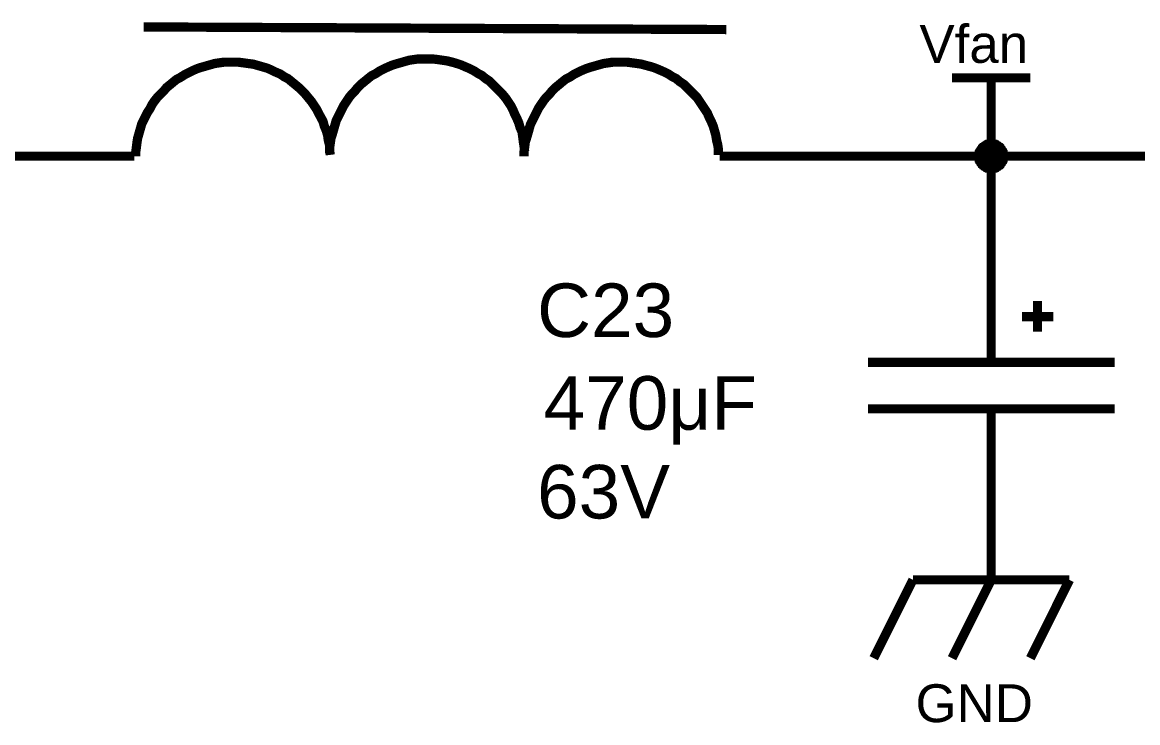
# Model space of a CAD drawing. Header units: millimetres. Extents: x 0 to 594, y 0 to 420.
# Drawn here: x 453.55 to 489.73, y 349.92 to 372.63 of the extents above; entities that cross this region are included whole.
import ezdxf

# ---------------------------------------------------------------- set-up
doc = ezdxf.new("R2010")
doc.units = ezdxf.units.MM
doc.layers.add('Sheet', color=255, linetype='Continuous')
doc.styles.get("Standard").update_dxf_attribs({"font": 'arial.ttf'})

msp = doc.modelspace()

# ---------------------------------------------------------------- linework, layer by layer
at = {"layer": 'Sheet', "color": 0}
for points, const_width in [([(457.48, 372.48), (476.381, 372.395)], 0.3), ([(466.539, 371.442), (466.391, 371.442), (466.243, 371.421), (466.094, 371.4), (465.946, 371.358), (465.798, 371.315), (465.65, 371.273), (465.523, 371.231), (465.375, 371.167), (465.248, 371.104), (465.121, 371.04), (464.994, 370.956), (464.867, 370.892), (464.761, 370.807), (464.634, 370.702), (464.528, 370.617), (464.422, 370.511), (464.338, 370.405), (464.232, 370.299), (464.147, 370.194), (464.063, 370.067), (463.978, 369.94), (463.914, 369.813), (463.851, 369.686), (463.787, 369.559), (463.724, 369.432), (463.682, 369.283), (463.639, 369.135), (463.597, 368.987), (463.555, 368.86), (463.533, 368.691), (463.512, 368.542), (463.512, 368.394)], 0.3), ([(469.841, 368.437), (469.82, 368.606), (469.798, 368.754), (469.777, 368.923), (469.756, 369.072), (469.693, 369.22), (469.65, 369.368), (469.587, 369.516), (469.523, 369.643), (469.46, 369.791), (469.396, 369.918), (469.312, 370.045), (469.227, 370.172), (469.121, 370.299), (469.015, 370.405), (468.909, 370.511), (468.804, 370.617), (468.698, 370.723), (468.571, 370.807), (468.444, 370.913), (468.317, 370.977), (468.19, 371.061), (468.063, 371.125), (467.915, 371.188), (467.767, 371.252), (467.64, 371.294), (467.491, 371.337), (467.322, 371.379), (467.174, 371.4), (467.026, 371.421), (466.856, 371.442), (466.708, 371.442), (466.539, 371.442)], 0.3), ([(460.231, 371.337), (460.083, 371.337), (459.935, 371.315), (459.787, 371.294), (459.639, 371.252), (459.491, 371.21), (459.343, 371.167), (459.216, 371.125), (459.067, 371.061), (458.94, 370.998), (458.813, 370.934), (458.686, 370.85), (458.559, 370.786), (458.454, 370.702), (458.327, 370.596), (458.221, 370.511), (458.136, 370.405), (458.03, 370.299), (457.924, 370.194), (457.84, 370.088), (457.755, 369.961), (457.692, 369.834), (457.607, 369.707), (457.543, 369.58), (457.48, 369.453), (457.416, 369.326), (457.374, 369.178), (457.332, 369.029), (457.289, 368.881), (457.268, 368.754), (457.247, 368.585), (457.226, 368.437), (457.226, 368.288)], 0.3), ([(463.533, 368.331), (463.512, 368.5), (463.512, 368.648), (463.47, 368.818), (463.449, 368.966), (463.406, 369.114), (463.343, 369.262), (463.301, 369.41), (463.237, 369.537), (463.152, 369.686), (463.089, 369.813), (463.004, 369.94), (462.92, 370.067), (462.814, 370.194), (462.729, 370.299), (462.623, 370.405), (462.517, 370.511), (462.39, 370.617), (462.285, 370.702), (462.158, 370.807), (462.031, 370.871), (461.904, 370.956), (461.755, 371.019), (461.628, 371.083), (461.48, 371.146), (461.332, 371.188), (461.184, 371.231), (461.036, 371.273), (460.866, 371.294), (460.718, 371.315), (460.549, 371.337), (460.401, 371.337), (460.231, 371.337)], 0.3), ([(472.846, 371.337), (472.698, 371.337), (472.55, 371.315), (472.402, 371.294), (472.254, 371.252), (472.106, 371.21), (471.957, 371.167), (471.83, 371.125), (471.682, 371.061), (471.555, 370.998), (471.428, 370.934), (471.301, 370.85), (471.174, 370.786), (471.068, 370.702), (470.941, 370.596), (470.836, 370.511), (470.73, 370.405), (470.645, 370.299), (470.539, 370.194), (470.455, 370.088), (470.37, 369.961), (470.285, 369.834), (470.222, 369.707), (470.158, 369.58), (470.095, 369.453), (470.031, 369.326), (469.989, 369.178), (469.947, 369.029), (469.904, 368.881), (469.862, 368.754), (469.841, 368.585), (469.82, 368.437), (469.82, 368.288)], 0.3), ([(476.127, 368.331), (476.127, 368.5), (476.106, 368.648), (476.064, 368.818), (476.042, 368.966), (476, 369.114), (475.958, 369.262), (475.894, 369.41), (475.831, 369.537), (475.767, 369.686), (475.683, 369.813), (475.598, 369.94), (475.513, 370.067), (475.429, 370.194), (475.323, 370.299), (475.217, 370.405), (475.111, 370.511), (475.005, 370.617), (474.878, 370.702), (474.751, 370.807), (474.624, 370.871), (474.497, 370.956), (474.37, 371.019), (474.222, 371.083), (474.074, 371.146), (473.947, 371.188), (473.778, 371.231), (473.629, 371.273), (473.481, 371.294), (473.333, 371.315), (473.164, 371.337), (473.016, 371.337), (472.846, 371.337)], 0.3), ([(483.704, 370.829), (486.244, 370.829)], 0.3), ([(484.974, 368.288), (484.974, 370.829)], 0.3), ([(484.466, 368.288), (484.466, 368.31), (484.466, 368.331), (484.466, 368.373), (484.466, 368.394), (484.488, 368.415), (484.488, 368.437), (484.488, 368.458), (484.509, 368.479), (484.509, 368.5), (484.53, 368.521), (484.551, 368.542), (484.551, 368.564), (484.572, 368.585), (484.593, 368.606), (484.593, 368.627), (484.615, 368.648), (484.636, 368.669), (484.657, 368.669), (484.678, 368.691), (484.699, 368.712), (484.72, 368.712), (484.742, 368.733), (484.763, 368.754), (484.784, 368.754), (484.805, 368.775), (484.826, 368.775), (484.847, 368.775), (484.869, 368.796), (484.89, 368.796), (484.932, 368.796), (484.953, 368.796), (484.974, 368.796)], 0.0991), ([(484.466, 368.288), (484.466, 368.31), (484.466, 368.331), (484.466, 368.373), (484.466, 368.394), (484.488, 368.415), (484.488, 368.437), (484.488, 368.458), (484.509, 368.479), (484.509, 368.5), (484.53, 368.521), (484.551, 368.542), (484.551, 368.564), (484.572, 368.585), (484.593, 368.606), (484.593, 368.627), (484.615, 368.648), (484.636, 368.669), (484.657, 368.669), (484.678, 368.691), (484.699, 368.712), (484.72, 368.712), (484.742, 368.733), (484.763, 368.754), (484.784, 368.754), (484.805, 368.775), (484.826, 368.775), (484.847, 368.775), (484.869, 368.796), (484.89, 368.796), (484.932, 368.796), (484.953, 368.796), (484.974, 368.796)], 0.0991), ([(484.466, 368.288), (484.466, 368.31), (484.466, 368.331), (484.466, 368.373), (484.466, 368.394), (484.488, 368.415), (484.488, 368.437), (484.488, 368.458), (484.509, 368.479), (484.509, 368.5), (484.53, 368.521), (484.551, 368.542), (484.551, 368.564), (484.572, 368.585), (484.593, 368.606), (484.593, 368.627), (484.615, 368.648), (484.636, 368.669), (484.657, 368.669), (484.678, 368.691), (484.699, 368.712), (484.72, 368.712), (484.742, 368.733), (484.763, 368.754), (484.784, 368.754), (484.805, 368.775), (484.826, 368.775), (484.847, 368.775), (484.869, 368.796), (484.89, 368.796), (484.932, 368.796), (484.953, 368.796), (484.974, 368.796)], 0.0991), ([(484.466, 368.288), (484.466, 368.31), (484.466, 368.331), (484.466, 368.373), (484.466, 368.394), (484.488, 368.415), (484.488, 368.437), (484.488, 368.458), (484.509, 368.479), (484.509, 368.5), (484.53, 368.521), (484.551, 368.542), (484.551, 368.564), (484.572, 368.585), (484.593, 368.606), (484.593, 368.627), (484.615, 368.648), (484.636, 368.669), (484.657, 368.669), (484.678, 368.691), (484.699, 368.712), (484.72, 368.712), (484.742, 368.733), (484.763, 368.754), (484.784, 368.754), (484.805, 368.775), (484.826, 368.775), (484.847, 368.775), (484.869, 368.796), (484.89, 368.796), (484.932, 368.796), (484.953, 368.796), (484.974, 368.796)], 0.0991), ([(484.466, 368.288), (484.466, 368.31), (484.466, 368.331), (484.466, 368.373), (484.466, 368.394), (484.488, 368.415), (484.488, 368.437), (484.488, 368.458), (484.509, 368.479), (484.509, 368.5), (484.53, 368.521), (484.551, 368.542), (484.551, 368.564), (484.572, 368.585), (484.593, 368.606), (484.593, 368.627), (484.615, 368.648), (484.636, 368.669), (484.657, 368.669), (484.678, 368.691), (484.699, 368.712), (484.72, 368.712), (484.742, 368.733), (484.763, 368.754), (484.784, 368.754), (484.805, 368.775), (484.826, 368.775), (484.847, 368.775), (484.869, 368.796), (484.89, 368.796), (484.932, 368.796), (484.953, 368.796), (484.974, 368.796)], 0.0991), ([(484.466, 368.288), (484.466, 368.31), (484.466, 368.331), (484.466, 368.373), (484.466, 368.394), (484.488, 368.415), (484.488, 368.437), (484.488, 368.458), (484.509, 368.479), (484.509, 368.5), (484.53, 368.521), (484.551, 368.542), (484.551, 368.564), (484.572, 368.585), (484.593, 368.606), (484.593, 368.627), (484.615, 368.648), (484.636, 368.669), (484.657, 368.669), (484.678, 368.691), (484.699, 368.712), (484.72, 368.712), (484.742, 368.733), (484.763, 368.754), (484.784, 368.754), (484.805, 368.775), (484.826, 368.775), (484.847, 368.775), (484.869, 368.796), (484.89, 368.796), (484.932, 368.796), (484.953, 368.796), (484.974, 368.796)], 0.0991), ([(484.466, 368.288), (484.466, 368.31), (484.466, 368.331), (484.466, 368.373), (484.466, 368.394), (484.488, 368.415), (484.488, 368.437), (484.488, 368.458), (484.509, 368.479), (484.509, 368.5), (484.53, 368.521), (484.551, 368.542), (484.551, 368.564), (484.572, 368.585), (484.593, 368.606), (484.593, 368.627), (484.615, 368.648), (484.636, 368.669), (484.657, 368.669), (484.678, 368.691), (484.699, 368.712), (484.72, 368.712), (484.742, 368.733), (484.763, 368.754), (484.784, 368.754), (484.805, 368.775), (484.826, 368.775), (484.847, 368.775), (484.869, 368.796), (484.89, 368.796), (484.932, 368.796), (484.953, 368.796), (484.974, 368.796)], 0.0991), ([(484.466, 368.288), (484.466, 368.31), (484.466, 368.331), (484.466, 368.373), (484.466, 368.394), (484.488, 368.415), (484.488, 368.437), (484.488, 368.458), (484.509, 368.479), (484.509, 368.5), (484.53, 368.521), (484.551, 368.542), (484.551, 368.564), (484.572, 368.585), (484.593, 368.606), (484.593, 368.627), (484.615, 368.648), (484.636, 368.669), (484.657, 368.669), (484.678, 368.691), (484.699, 368.712), (484.72, 368.712), (484.742, 368.733), (484.763, 368.754), (484.784, 368.754), (484.805, 368.775), (484.826, 368.775), (484.847, 368.775), (484.869, 368.796), (484.89, 368.796), (484.932, 368.796), (484.953, 368.796), (484.974, 368.796)], 0.0991), ([(484.466, 368.288), (484.466, 368.31), (484.466, 368.331), (484.466, 368.373), (484.466, 368.394), (484.488, 368.415), (484.488, 368.437), (484.488, 368.458), (484.509, 368.479), (484.509, 368.5), (484.53, 368.521), (484.551, 368.542), (484.551, 368.564), (484.572, 368.585), (484.593, 368.606), (484.593, 368.627), (484.615, 368.648), (484.636, 368.669), (484.657, 368.669), (484.678, 368.691), (484.699, 368.712), (484.72, 368.712), (484.742, 368.733), (484.763, 368.754), (484.784, 368.754), (484.805, 368.775), (484.826, 368.775), (484.847, 368.775), (484.869, 368.796), (484.89, 368.796), (484.932, 368.796), (484.953, 368.796), (484.974, 368.796)], 0.0991), ([(484.466, 368.288), (484.466, 368.31), (484.466, 368.331), (484.466, 368.373), (484.466, 368.394), (484.488, 368.415), (484.488, 368.437), (484.488, 368.458), (484.509, 368.479), (484.509, 368.5), (484.53, 368.521), (484.551, 368.542), (484.551, 368.564), (484.572, 368.585), (484.593, 368.606), (484.593, 368.627), (484.615, 368.648), (484.636, 368.669), (484.657, 368.669), (484.678, 368.691), (484.699, 368.712), (484.72, 368.712), (484.742, 368.733), (484.763, 368.754), (484.784, 368.754), (484.805, 368.775), (484.826, 368.775), (484.847, 368.775), (484.869, 368.796), (484.89, 368.796), (484.932, 368.796), (484.953, 368.796), (484.974, 368.796)], 0.0991), ([(484.466, 368.288), (484.466, 368.31), (484.466, 368.331), (484.466, 368.373), (484.466, 368.394), (484.488, 368.415), (484.488, 368.437), (484.488, 368.458), (484.509, 368.479), (484.509, 368.5), (484.53, 368.521), (484.551, 368.542), (484.551, 368.564), (484.572, 368.585), (484.593, 368.606), (484.593, 368.627), (484.615, 368.648), (484.636, 368.669), (484.657, 368.669), (484.678, 368.691), (484.699, 368.712), (484.72, 368.712), (484.742, 368.733), (484.763, 368.754), (484.784, 368.754), (484.805, 368.775), (484.826, 368.775), (484.847, 368.775), (484.869, 368.796), (484.89, 368.796), (484.932, 368.796), (484.953, 368.796), (484.974, 368.796)], 0.0991), ([(484.466, 368.288), (484.466, 368.31), (484.466, 368.331), (484.466, 368.373), (484.466, 368.394), (484.488, 368.415), (484.488, 368.437), (484.488, 368.458), (484.509, 368.479), (484.509, 368.5), (484.53, 368.521), (484.551, 368.542), (484.551, 368.564), (484.572, 368.585), (484.593, 368.606), (484.593, 368.627), (484.615, 368.648), (484.636, 368.669), (484.657, 368.669), (484.678, 368.691), (484.699, 368.712), (484.72, 368.712), (484.742, 368.733), (484.763, 368.754), (484.784, 368.754), (484.805, 368.775), (484.826, 368.775), (484.847, 368.775), (484.869, 368.796), (484.89, 368.796), (484.932, 368.796), (484.953, 368.796), (484.974, 368.796)], 0.0991), ([(484.974, 368.796), (484.974, 368.796)], 0.0991), ([(484.974, 368.796), (484.996, 368.796), (485.017, 368.796), (485.059, 368.796), (485.08, 368.796), (485.101, 368.775), (485.123, 368.775), (485.144, 368.775), (485.165, 368.754), (485.186, 368.754), (485.207, 368.733), (485.228, 368.712), (485.25, 368.712), (485.271, 368.691), (485.292, 368.669), (485.313, 368.669), (485.334, 368.648), (485.355, 368.627), (485.355, 368.606), (485.377, 368.585), (485.398, 368.564), (485.398, 368.542), (485.419, 368.521), (485.44, 368.5), (485.44, 368.479), (485.461, 368.458), (485.461, 368.437), (485.461, 368.415), (485.482, 368.394), (485.482, 368.373), (485.482, 368.331), (485.482, 368.31), (485.482, 368.288)], 0.0991), ([(484.974, 368.796), (484.974, 368.796)], 0.0991), ([(484.974, 368.796), (484.996, 368.796), (485.017, 368.796), (485.059, 368.796), (485.08, 368.796), (485.101, 368.775), (485.123, 368.775), (485.144, 368.775), (485.165, 368.754), (485.186, 368.754), (485.207, 368.733), (485.228, 368.712), (485.25, 368.712), (485.271, 368.691), (485.292, 368.669), (485.313, 368.669), (485.334, 368.648), (485.355, 368.627), (485.355, 368.606), (485.377, 368.585), (485.398, 368.564), (485.398, 368.542), (485.419, 368.521), (485.44, 368.5), (485.44, 368.479), (485.461, 368.458), (485.461, 368.437), (485.461, 368.415), (485.482, 368.394), (485.482, 368.373), (485.482, 368.331), (485.482, 368.31), (485.482, 368.288)], 0.0991), ([(484.974, 368.796), (484.974, 368.796)], 0.0991), ([(484.974, 368.796), (484.996, 368.796), (485.017, 368.796), (485.059, 368.796), (485.08, 368.796), (485.101, 368.775), (485.123, 368.775), (485.144, 368.775), (485.165, 368.754), (485.186, 368.754), (485.207, 368.733), (485.228, 368.712), (485.25, 368.712), (485.271, 368.691), (485.292, 368.669), (485.313, 368.669), (485.334, 368.648), (485.355, 368.627), (485.355, 368.606), (485.377, 368.585), (485.398, 368.564), (485.398, 368.542), (485.419, 368.521), (485.44, 368.5), (485.44, 368.479), (485.461, 368.458), (485.461, 368.437), (485.461, 368.415), (485.482, 368.394), (485.482, 368.373), (485.482, 368.331), (485.482, 368.31), (485.482, 368.288)], 0.0991), ([(484.974, 368.796), (484.974, 368.796)], 0.0991), ([(484.974, 368.796), (484.996, 368.796), (485.017, 368.796), (485.059, 368.796), (485.08, 368.796), (485.101, 368.775), (485.123, 368.775), (485.144, 368.775), (485.165, 368.754), (485.186, 368.754), (485.207, 368.733), (485.228, 368.712), (485.25, 368.712), (485.271, 368.691), (485.292, 368.669), (485.313, 368.669), (485.334, 368.648), (485.355, 368.627), (485.355, 368.606), (485.377, 368.585), (485.398, 368.564), (485.398, 368.542), (485.419, 368.521), (485.44, 368.5), (485.44, 368.479), (485.461, 368.458), (485.461, 368.437), (485.461, 368.415), (485.482, 368.394), (485.482, 368.373), (485.482, 368.331), (485.482, 368.31), (485.482, 368.288)], 0.0991), ([(484.974, 368.796), (484.974, 368.796)], 0.0991), ([(484.974, 368.796), (484.996, 368.796), (485.017, 368.796), (485.059, 368.796), (485.08, 368.796), (485.101, 368.775), (485.123, 368.775), (485.144, 368.775), (485.165, 368.754), (485.186, 368.754), (485.207, 368.733), (485.228, 368.712), (485.25, 368.712), (485.271, 368.691), (485.292, 368.669), (485.313, 368.669), (485.334, 368.648), (485.355, 368.627), (485.355, 368.606), (485.377, 368.585), (485.398, 368.564), (485.398, 368.542), (485.419, 368.521), (485.44, 368.5), (485.44, 368.479), (485.461, 368.458), (485.461, 368.437), (485.461, 368.415), (485.482, 368.394), (485.482, 368.373), (485.482, 368.331), (485.482, 368.31), (485.482, 368.288)], 0.0991), ([(484.974, 368.796), (484.974, 368.796)], 0.0991), ([(484.974, 368.796), (484.996, 368.796), (485.017, 368.796), (485.059, 368.796), (485.08, 368.796), (485.101, 368.775), (485.123, 368.775), (485.144, 368.775), (485.165, 368.754), (485.186, 368.754), (485.207, 368.733), (485.228, 368.712), (485.25, 368.712), (485.271, 368.691), (485.292, 368.669), (485.313, 368.669), (485.334, 368.648), (485.355, 368.627), (485.355, 368.606), (485.377, 368.585), (485.398, 368.564), (485.398, 368.542), (485.419, 368.521), (485.44, 368.5), (485.44, 368.479), (485.461, 368.458), (485.461, 368.437), (485.461, 368.415), (485.482, 368.394), (485.482, 368.373), (485.482, 368.331), (485.482, 368.31), (485.482, 368.288)], 0.0991), ([(484.974, 368.796), (484.974, 368.796)], 0.0991), ([(484.974, 368.796), (484.996, 368.796), (485.017, 368.796), (485.059, 368.796), (485.08, 368.796), (485.101, 368.775), (485.123, 368.775), (485.144, 368.775), (485.165, 368.754), (485.186, 368.754), (485.207, 368.733), (485.228, 368.712), (485.25, 368.712), (485.271, 368.691), (485.292, 368.669), (485.313, 368.669), (485.334, 368.648), (485.355, 368.627), (485.355, 368.606), (485.377, 368.585), (485.398, 368.564), (485.398, 368.542), (485.419, 368.521), (485.44, 368.5), (485.44, 368.479), (485.461, 368.458), (485.461, 368.437), (485.461, 368.415), (485.482, 368.394), (485.482, 368.373), (485.482, 368.331), (485.482, 368.31), (485.482, 368.288)], 0.0991), ([(484.974, 368.796), (484.974, 368.796)], 0.0991), ([(484.974, 368.796), (484.996, 368.796), (485.017, 368.796), (485.059, 368.796), (485.08, 368.796), (485.101, 368.775), (485.123, 368.775), (485.144, 368.775), (485.165, 368.754), (485.186, 368.754), (485.207, 368.733), (485.228, 368.712), (485.25, 368.712), (485.271, 368.691), (485.292, 368.669), (485.313, 368.669), (485.334, 368.648), (485.355, 368.627), (485.355, 368.606), (485.377, 368.585), (485.398, 368.564), (485.398, 368.542), (485.419, 368.521), (485.44, 368.5), (485.44, 368.479), (485.461, 368.458), (485.461, 368.437), (485.461, 368.415), (485.482, 368.394), (485.482, 368.373), (485.482, 368.331), (485.482, 368.31), (485.482, 368.288)], 0.0991), ([(484.974, 368.796), (484.974, 368.796)], 0.0991), ([(484.974, 368.796), (484.996, 368.796), (485.017, 368.796), (485.059, 368.796), (485.08, 368.796), (485.101, 368.775), (485.123, 368.775), (485.144, 368.775), (485.165, 368.754), (485.186, 368.754), (485.207, 368.733), (485.228, 368.712), (485.25, 368.712), (485.271, 368.691), (485.292, 368.669), (485.313, 368.669), (485.334, 368.648), (485.355, 368.627), (485.355, 368.606), (485.377, 368.585), (485.398, 368.564), (485.398, 368.542), (485.419, 368.521), (485.44, 368.5), (485.44, 368.479), (485.461, 368.458), (485.461, 368.437), (485.461, 368.415), (485.482, 368.394), (485.482, 368.373), (485.482, 368.331), (485.482, 368.31), (485.482, 368.288)], 0.0991), ([(484.974, 368.796), (484.974, 368.796)], 0.0991), ([(484.974, 368.796), (484.996, 368.796), (485.017, 368.796), (485.059, 368.796), (485.08, 368.796), (485.101, 368.775), (485.123, 368.775), (485.144, 368.775), (485.165, 368.754), (485.186, 368.754), (485.207, 368.733), (485.228, 368.712), (485.25, 368.712), (485.271, 368.691), (485.292, 368.669), (485.313, 368.669), (485.334, 368.648), (485.355, 368.627), (485.355, 368.606), (485.377, 368.585), (485.398, 368.564), (485.398, 368.542), (485.419, 368.521), (485.44, 368.5), (485.44, 368.479), (485.461, 368.458), (485.461, 368.437), (485.461, 368.415), (485.482, 368.394), (485.482, 368.373), (485.482, 368.331), (485.482, 368.31), (485.482, 368.288)], 0.0991), ([(484.974, 368.796), (484.974, 368.796)], 0.0991), ([(484.974, 368.796), (484.996, 368.796), (485.017, 368.796), (485.059, 368.796), (485.08, 368.796), (485.101, 368.775), (485.123, 368.775), (485.144, 368.775), (485.165, 368.754), (485.186, 368.754), (485.207, 368.733), (485.228, 368.712), (485.25, 368.712), (485.271, 368.691), (485.292, 368.669), (485.313, 368.669), (485.334, 368.648), (485.355, 368.627), (485.355, 368.606), (485.377, 368.585), (485.398, 368.564), (485.398, 368.542), (485.419, 368.521), (485.44, 368.5), (485.44, 368.479), (485.461, 368.458), (485.461, 368.437), (485.461, 368.415), (485.482, 368.394), (485.482, 368.373), (485.482, 368.331), (485.482, 368.31), (485.482, 368.288)], 0.0991), ([(484.974, 368.796), (484.974, 368.796)], 0.0991), ([(484.974, 368.796), (484.996, 368.796), (485.017, 368.796), (485.059, 368.796), (485.08, 368.796), (485.101, 368.775), (485.123, 368.775), (485.144, 368.775), (485.165, 368.754), (485.186, 368.754), (485.207, 368.733), (485.228, 368.712), (485.25, 368.712), (485.271, 368.691), (485.292, 368.669), (485.313, 368.669), (485.334, 368.648), (485.355, 368.627), (485.355, 368.606), (485.377, 368.585), (485.398, 368.564), (485.398, 368.542), (485.419, 368.521), (485.44, 368.5), (485.44, 368.479), (485.461, 368.458), (485.461, 368.437), (485.461, 368.415), (485.482, 368.394), (485.482, 368.373), (485.482, 368.331), (485.482, 368.31), (485.482, 368.288)], 0.0991), ([(457.184, 368.288), (452.188, 368.288)], 0.3), ([(476.169, 368.288), (481.186, 368.288)], 0.3), ([(481.186, 368.288), (484.974, 368.288), (484.974, 364.584)], 0.3), ([(484.974, 367.78), (484.953, 367.78), (484.932, 367.78), (484.89, 367.78), (484.869, 367.78), (484.847, 367.802), (484.826, 367.802), (484.805, 367.802), (484.784, 367.823), (484.763, 367.823), (484.742, 367.844), (484.72, 367.865), (484.699, 367.865), (484.678, 367.886), (484.657, 367.907), (484.636, 367.907), (484.615, 367.929), (484.593, 367.95), (484.593, 367.971), (484.572, 367.992), (484.551, 368.013), (484.551, 368.034), (484.53, 368.056), (484.509, 368.077), (484.509, 368.098), (484.488, 368.119), (484.488, 368.14), (484.488, 368.161), (484.466, 368.183), (484.466, 368.204), (484.466, 368.246), (484.466, 368.267), (484.466, 368.288)], 0.0991), ([(484.466, 368.288), (484.466, 368.288)], 0.0991), ([(484.974, 367.78), (484.953, 367.78), (484.932, 367.78), (484.89, 367.78), (484.869, 367.78), (484.847, 367.802), (484.826, 367.802), (484.805, 367.802), (484.784, 367.823), (484.763, 367.823), (484.742, 367.844), (484.72, 367.865), (484.699, 367.865), (484.678, 367.886), (484.657, 367.907), (484.636, 367.907), (484.615, 367.929), (484.593, 367.95), (484.593, 367.971), (484.572, 367.992), (484.551, 368.013), (484.551, 368.034), (484.53, 368.056), (484.509, 368.077), (484.509, 368.098), (484.488, 368.119), (484.488, 368.14), (484.488, 368.161), (484.466, 368.183), (484.466, 368.204), (484.466, 368.246), (484.466, 368.267), (484.466, 368.288)], 0.0991), ([(484.466, 368.288), (484.466, 368.288)], 0.0991), ([(484.974, 367.78), (484.953, 367.78), (484.932, 367.78), (484.89, 367.78), (484.869, 367.78), (484.847, 367.802), (484.826, 367.802), (484.805, 367.802), (484.784, 367.823), (484.763, 367.823), (484.742, 367.844), (484.72, 367.865), (484.699, 367.865), (484.678, 367.886), (484.657, 367.907), (484.636, 367.907), (484.615, 367.929), (484.593, 367.95), (484.593, 367.971), (484.572, 367.992), (484.551, 368.013), (484.551, 368.034), (484.53, 368.056), (484.509, 368.077), (484.509, 368.098), (484.488, 368.119), (484.488, 368.14), (484.488, 368.161), (484.466, 368.183), (484.466, 368.204), (484.466, 368.246), (484.466, 368.267), (484.466, 368.288)], 0.0991), ([(484.466, 368.288), (484.466, 368.288)], 0.0991), ([(484.974, 367.78), (484.953, 367.78), (484.932, 367.78), (484.89, 367.78), (484.869, 367.78), (484.847, 367.802), (484.826, 367.802), (484.805, 367.802), (484.784, 367.823), (484.763, 367.823), (484.742, 367.844), (484.72, 367.865), (484.699, 367.865), (484.678, 367.886), (484.657, 367.907), (484.636, 367.907), (484.615, 367.929), (484.593, 367.95), (484.593, 367.971), (484.572, 367.992), (484.551, 368.013), (484.551, 368.034), (484.53, 368.056), (484.509, 368.077), (484.509, 368.098), (484.488, 368.119), (484.488, 368.14), (484.488, 368.161), (484.466, 368.183), (484.466, 368.204), (484.466, 368.246), (484.466, 368.267), (484.466, 368.288)], 0.0991), ([(484.466, 368.288), (484.466, 368.288)], 0.0991), ([(484.974, 367.78), (484.953, 367.78), (484.932, 367.78), (484.89, 367.78), (484.869, 367.78), (484.847, 367.802), (484.826, 367.802), (484.805, 367.802), (484.784, 367.823), (484.763, 367.823), (484.742, 367.844), (484.72, 367.865), (484.699, 367.865), (484.678, 367.886), (484.657, 367.907), (484.636, 367.907), (484.615, 367.929), (484.593, 367.95), (484.593, 367.971), (484.572, 367.992), (484.551, 368.013), (484.551, 368.034), (484.53, 368.056), (484.509, 368.077), (484.509, 368.098), (484.488, 368.119), (484.488, 368.14), (484.488, 368.161), (484.466, 368.183), (484.466, 368.204), (484.466, 368.246), (484.466, 368.267), (484.466, 368.288)], 0.0991), ([(484.466, 368.288), (484.466, 368.288)], 0.0991), ([(484.974, 367.78), (484.953, 367.78), (484.932, 367.78), (484.89, 367.78), (484.869, 367.78), (484.847, 367.802), (484.826, 367.802), (484.805, 367.802), (484.784, 367.823), (484.763, 367.823), (484.742, 367.844), (484.72, 367.865), (484.699, 367.865), (484.678, 367.886), (484.657, 367.907), (484.636, 367.907), (484.615, 367.929), (484.593, 367.95), (484.593, 367.971), (484.572, 367.992), (484.551, 368.013), (484.551, 368.034), (484.53, 368.056), (484.509, 368.077), (484.509, 368.098), (484.488, 368.119), (484.488, 368.14), (484.488, 368.161), (484.466, 368.183), (484.466, 368.204), (484.466, 368.246), (484.466, 368.267), (484.466, 368.288)], 0.0991), ([(484.466, 368.288), (484.466, 368.288)], 0.0991), ([(484.974, 367.78), (484.953, 367.78), (484.932, 367.78), (484.89, 367.78), (484.869, 367.78), (484.847, 367.802), (484.826, 367.802), (484.805, 367.802), (484.784, 367.823), (484.763, 367.823), (484.742, 367.844), (484.72, 367.865), (484.699, 367.865), (484.678, 367.886), (484.657, 367.907), (484.636, 367.907), (484.615, 367.929), (484.593, 367.95), (484.593, 367.971), (484.572, 367.992), (484.551, 368.013), (484.551, 368.034), (484.53, 368.056), (484.509, 368.077), (484.509, 368.098), (484.488, 368.119), (484.488, 368.14), (484.488, 368.161), (484.466, 368.183), (484.466, 368.204), (484.466, 368.246), (484.466, 368.267), (484.466, 368.288)], 0.0991), ([(484.466, 368.288), (484.466, 368.288)], 0.0991), ([(484.974, 367.78), (484.953, 367.78), (484.932, 367.78), (484.89, 367.78), (484.869, 367.78), (484.847, 367.802), (484.826, 367.802), (484.805, 367.802), (484.784, 367.823), (484.763, 367.823), (484.742, 367.844), (484.72, 367.865), (484.699, 367.865), (484.678, 367.886), (484.657, 367.907), (484.636, 367.907), (484.615, 367.929), (484.593, 367.95), (484.593, 367.971), (484.572, 367.992), (484.551, 368.013), (484.551, 368.034), (484.53, 368.056), (484.509, 368.077), (484.509, 368.098), (484.488, 368.119), (484.488, 368.14), (484.488, 368.161), (484.466, 368.183), (484.466, 368.204), (484.466, 368.246), (484.466, 368.267), (484.466, 368.288)], 0.0991), ([(484.466, 368.288), (484.466, 368.288)], 0.0991), ([(484.974, 367.78), (484.953, 367.78), (484.932, 367.78), (484.89, 367.78), (484.869, 367.78), (484.847, 367.802), (484.826, 367.802), (484.805, 367.802), (484.784, 367.823), (484.763, 367.823), (484.742, 367.844), (484.72, 367.865), (484.699, 367.865), (484.678, 367.886), (484.657, 367.907), (484.636, 367.907), (484.615, 367.929), (484.593, 367.95), (484.593, 367.971), (484.572, 367.992), (484.551, 368.013), (484.551, 368.034), (484.53, 368.056), (484.509, 368.077), (484.509, 368.098), (484.488, 368.119), (484.488, 368.14), (484.488, 368.161), (484.466, 368.183), (484.466, 368.204), (484.466, 368.246), (484.466, 368.267), (484.466, 368.288)], 0.0991), ([(484.466, 368.288), (484.466, 368.288)], 0.0991), ([(484.974, 367.78), (484.953, 367.78), (484.932, 367.78), (484.89, 367.78), (484.869, 367.78), (484.847, 367.802), (484.826, 367.802), (484.805, 367.802), (484.784, 367.823), (484.763, 367.823), (484.742, 367.844), (484.72, 367.865), (484.699, 367.865), (484.678, 367.886), (484.657, 367.907), (484.636, 367.907), (484.615, 367.929), (484.593, 367.95), (484.593, 367.971), (484.572, 367.992), (484.551, 368.013), (484.551, 368.034), (484.53, 368.056), (484.509, 368.077), (484.509, 368.098), (484.488, 368.119), (484.488, 368.14), (484.488, 368.161), (484.466, 368.183), (484.466, 368.204), (484.466, 368.246), (484.466, 368.267), (484.466, 368.288)], 0.0991), ([(484.466, 368.288), (484.466, 368.288)], 0.0991), ([(484.974, 367.78), (484.953, 367.78), (484.932, 367.78), (484.89, 367.78), (484.869, 367.78), (484.847, 367.802), (484.826, 367.802), (484.805, 367.802), (484.784, 367.823), (484.763, 367.823), (484.742, 367.844), (484.72, 367.865), (484.699, 367.865), (484.678, 367.886), (484.657, 367.907), (484.636, 367.907), (484.615, 367.929), (484.593, 367.95), (484.593, 367.971), (484.572, 367.992), (484.551, 368.013), (484.551, 368.034), (484.53, 368.056), (484.509, 368.077), (484.509, 368.098), (484.488, 368.119), (484.488, 368.14), (484.488, 368.161), (484.466, 368.183), (484.466, 368.204), (484.466, 368.246), (484.466, 368.267), (484.466, 368.288)], 0.0991), ([(484.466, 368.288), (484.466, 368.288)], 0.0991), ([(484.974, 367.78), (484.953, 367.78), (484.932, 367.78), (484.89, 367.78), (484.869, 367.78), (484.847, 367.802), (484.826, 367.802), (484.805, 367.802), (484.784, 367.823), (484.763, 367.823), (484.742, 367.844), (484.72, 367.865), (484.699, 367.865), (484.678, 367.886), (484.657, 367.907), (484.636, 367.907), (484.615, 367.929), (484.593, 367.95), (484.593, 367.971), (484.572, 367.992), (484.551, 368.013), (484.551, 368.034), (484.53, 368.056), (484.509, 368.077), (484.509, 368.098), (484.488, 368.119), (484.488, 368.14), (484.488, 368.161), (484.466, 368.183), (484.466, 368.204), (484.466, 368.246), (484.466, 368.267), (484.466, 368.288)], 0.0991), ([(484.466, 368.288), (484.466, 368.288)], 0.0991), ([(484.974, 368.288), (494.478, 368.288)], 0.3), ([(485.482, 368.288), (485.482, 368.267), (485.482, 368.246), (485.482, 368.204), (485.482, 368.183), (485.461, 368.161), (485.461, 368.14), (485.461, 368.119), (485.44, 368.098), (485.44, 368.077), (485.419, 368.056), (485.398, 368.034), (485.398, 368.013), (485.377, 367.992), (485.355, 367.971), (485.355, 367.95), (485.334, 367.929), (485.313, 367.907), (485.292, 367.907), (485.271, 367.886), (485.25, 367.865), (485.228, 367.865), (485.207, 367.844), (485.186, 367.823), (485.165, 367.823), (485.144, 367.802), (485.123, 367.802), (485.101, 367.802), (485.08, 367.78), (485.059, 367.78), (485.017, 367.78), (484.996, 367.78), (484.974, 367.78)], 0.0991), ([(485.482, 368.288), (485.482, 368.267), (485.482, 368.246), (485.482, 368.204), (485.482, 368.183), (485.461, 368.161), (485.461, 368.14), (485.461, 368.119), (485.44, 368.098), (485.44, 368.077), (485.419, 368.056), (485.398, 368.034), (485.398, 368.013), (485.377, 367.992), (485.355, 367.971), (485.355, 367.95), (485.334, 367.929), (485.313, 367.907), (485.292, 367.907), (485.271, 367.886), (485.25, 367.865), (485.228, 367.865), (485.207, 367.844), (485.186, 367.823), (485.165, 367.823), (485.144, 367.802), (485.123, 367.802), (485.101, 367.802), (485.08, 367.78), (485.059, 367.78), (485.017, 367.78), (484.996, 367.78), (484.974, 367.78)], 0.0991), ([(485.482, 368.288), (485.482, 368.267), (485.482, 368.246), (485.482, 368.204), (485.482, 368.183), (485.461, 368.161), (485.461, 368.14), (485.461, 368.119), (485.44, 368.098), (485.44, 368.077), (485.419, 368.056), (485.398, 368.034), (485.398, 368.013), (485.377, 367.992), (485.355, 367.971), (485.355, 367.95), (485.334, 367.929), (485.313, 367.907), (485.292, 367.907), (485.271, 367.886), (485.25, 367.865), (485.228, 367.865), (485.207, 367.844), (485.186, 367.823), (485.165, 367.823), (485.144, 367.802), (485.123, 367.802), (485.101, 367.802), (485.08, 367.78), (485.059, 367.78), (485.017, 367.78), (484.996, 367.78), (484.974, 367.78)], 0.0991), ([(485.482, 368.288), (485.482, 368.267), (485.482, 368.246), (485.482, 368.204), (485.482, 368.183), (485.461, 368.161), (485.461, 368.14), (485.461, 368.119), (485.44, 368.098), (485.44, 368.077), (485.419, 368.056), (485.398, 368.034), (485.398, 368.013), (485.377, 367.992), (485.355, 367.971), (485.355, 367.95), (485.334, 367.929), (485.313, 367.907), (485.292, 367.907), (485.271, 367.886), (485.25, 367.865), (485.228, 367.865), (485.207, 367.844), (485.186, 367.823), (485.165, 367.823), (485.144, 367.802), (485.123, 367.802), (485.101, 367.802), (485.08, 367.78), (485.059, 367.78), (485.017, 367.78), (484.996, 367.78), (484.974, 367.78)], 0.0991), ([(485.482, 368.288), (485.482, 368.267), (485.482, 368.246), (485.482, 368.204), (485.482, 368.183), (485.461, 368.161), (485.461, 368.14), (485.461, 368.119), (485.44, 368.098), (485.44, 368.077), (485.419, 368.056), (485.398, 368.034), (485.398, 368.013), (485.377, 367.992), (485.355, 367.971), (485.355, 367.95), (485.334, 367.929), (485.313, 367.907), (485.292, 367.907), (485.271, 367.886), (485.25, 367.865), (485.228, 367.865), (485.207, 367.844), (485.186, 367.823), (485.165, 367.823), (485.144, 367.802), (485.123, 367.802), (485.101, 367.802), (485.08, 367.78), (485.059, 367.78), (485.017, 367.78), (484.996, 367.78), (484.974, 367.78)], 0.0991), ([(485.482, 368.288), (485.482, 368.267), (485.482, 368.246), (485.482, 368.204), (485.482, 368.183), (485.461, 368.161), (485.461, 368.14), (485.461, 368.119), (485.44, 368.098), (485.44, 368.077), (485.419, 368.056), (485.398, 368.034), (485.398, 368.013), (485.377, 367.992), (485.355, 367.971), (485.355, 367.95), (485.334, 367.929), (485.313, 367.907), (485.292, 367.907), (485.271, 367.886), (485.25, 367.865), (485.228, 367.865), (485.207, 367.844), (485.186, 367.823), (485.165, 367.823), (485.144, 367.802), (485.123, 367.802), (485.101, 367.802), (485.08, 367.78), (485.059, 367.78), (485.017, 367.78), (484.996, 367.78), (484.974, 367.78)], 0.0991), ([(485.482, 368.288), (485.482, 368.267), (485.482, 368.246), (485.482, 368.204), (485.482, 368.183), (485.461, 368.161), (485.461, 368.14), (485.461, 368.119), (485.44, 368.098), (485.44, 368.077), (485.419, 368.056), (485.398, 368.034), (485.398, 368.013), (485.377, 367.992), (485.355, 367.971), (485.355, 367.95), (485.334, 367.929), (485.313, 367.907), (485.292, 367.907), (485.271, 367.886), (485.25, 367.865), (485.228, 367.865), (485.207, 367.844), (485.186, 367.823), (485.165, 367.823), (485.144, 367.802), (485.123, 367.802), (485.101, 367.802), (485.08, 367.78), (485.059, 367.78), (485.017, 367.78), (484.996, 367.78), (484.974, 367.78)], 0.0991), ([(485.482, 368.288), (485.482, 368.267), (485.482, 368.246), (485.482, 368.204), (485.482, 368.183), (485.461, 368.161), (485.461, 368.14), (485.461, 368.119), (485.44, 368.098), (485.44, 368.077), (485.419, 368.056), (485.398, 368.034), (485.398, 368.013), (485.377, 367.992), (485.355, 367.971), (485.355, 367.95), (485.334, 367.929), (485.313, 367.907), (485.292, 367.907), (485.271, 367.886), (485.25, 367.865), (485.228, 367.865), (485.207, 367.844), (485.186, 367.823), (485.165, 367.823), (485.144, 367.802), (485.123, 367.802), (485.101, 367.802), (485.08, 367.78), (485.059, 367.78), (485.017, 367.78), (484.996, 367.78), (484.974, 367.78)], 0.0991), ([(485.482, 368.288), (485.482, 368.267), (485.482, 368.246), (485.482, 368.204), (485.482, 368.183), (485.461, 368.161), (485.461, 368.14), (485.461, 368.119), (485.44, 368.098), (485.44, 368.077), (485.419, 368.056), (485.398, 368.034), (485.398, 368.013), (485.377, 367.992), (485.355, 367.971), (485.355, 367.95), (485.334, 367.929), (485.313, 367.907), (485.292, 367.907), (485.271, 367.886), (485.25, 367.865), (485.228, 367.865), (485.207, 367.844), (485.186, 367.823), (485.165, 367.823), (485.144, 367.802), (485.123, 367.802), (485.101, 367.802), (485.08, 367.78), (485.059, 367.78), (485.017, 367.78), (484.996, 367.78), (484.974, 367.78)], 0.0991), ([(485.482, 368.288), (485.482, 368.267), (485.482, 368.246), (485.482, 368.204), (485.482, 368.183), (485.461, 368.161), (485.461, 368.14), (485.461, 368.119), (485.44, 368.098), (485.44, 368.077), (485.419, 368.056), (485.398, 368.034), (485.398, 368.013), (485.377, 367.992), (485.355, 367.971), (485.355, 367.95), (485.334, 367.929), (485.313, 367.907), (485.292, 367.907), (485.271, 367.886), (485.25, 367.865), (485.228, 367.865), (485.207, 367.844), (485.186, 367.823), (485.165, 367.823), (485.144, 367.802), (485.123, 367.802), (485.101, 367.802), (485.08, 367.78), (485.059, 367.78), (485.017, 367.78), (484.996, 367.78), (484.974, 367.78)], 0.0991), ([(485.482, 368.288), (485.482, 368.267), (485.482, 368.246), (485.482, 368.204), (485.482, 368.183), (485.461, 368.161), (485.461, 368.14), (485.461, 368.119), (485.44, 368.098), (485.44, 368.077), (485.419, 368.056), (485.398, 368.034), (485.398, 368.013), (485.377, 367.992), (485.355, 367.971), (485.355, 367.95), (485.334, 367.929), (485.313, 367.907), (485.292, 367.907), (485.271, 367.886), (485.25, 367.865), (485.228, 367.865), (485.207, 367.844), (485.186, 367.823), (485.165, 367.823), (485.144, 367.802), (485.123, 367.802), (485.101, 367.802), (485.08, 367.78), (485.059, 367.78), (485.017, 367.78), (484.996, 367.78), (484.974, 367.78)], 0.0991), ([(485.482, 368.288), (485.482, 368.267), (485.482, 368.246), (485.482, 368.204), (485.482, 368.183), (485.461, 368.161), (485.461, 368.14), (485.461, 368.119), (485.44, 368.098), (485.44, 368.077), (485.419, 368.056), (485.398, 368.034), (485.398, 368.013), (485.377, 367.992), (485.355, 367.971), (485.355, 367.95), (485.334, 367.929), (485.313, 367.907), (485.292, 367.907), (485.271, 367.886), (485.25, 367.865), (485.228, 367.865), (485.207, 367.844), (485.186, 367.823), (485.165, 367.823), (485.144, 367.802), (485.123, 367.802), (485.101, 367.802), (485.08, 367.78), (485.059, 367.78), (485.017, 367.78), (484.996, 367.78), (484.974, 367.78)], 0.0991), ([(485.482, 368.288), (485.482, 368.288), (485.482, 368.288), (485.482, 368.288), (485.482, 368.288), (485.482, 368.288), (485.482, 368.288), (485.482, 368.288), (485.482, 368.288), (485.482, 368.288), (485.482, 368.288), (485.482, 368.288), (485.482, 368.288), (485.482, 368.288), (485.482, 368.288), (485.482, 368.288), (485.482, 368.288), (485.482, 368.288), (485.482, 368.288), (485.482, 368.288), (485.482, 368.288), (485.482, 368.288), (485.482, 368.288), (485.482, 368.288), (485.482, 368.288), (485.482, 368.288), (485.482, 368.288), (485.482, 368.288), (485.482, 368.288), (485.482, 368.288), (485.482, 368.288), (485.482, 368.288), (485.482, 368.288)], 0.0991), ([(485.482, 368.288), (485.482, 368.288)], 0.0991), ([(485.482, 368.288), (485.482, 368.288), (485.482, 368.288), (485.482, 368.288), (485.482, 368.288), (485.482, 368.288), (485.482, 368.288), (485.482, 368.288), (485.482, 368.288), (485.482, 368.288), (485.482, 368.288), (485.482, 368.288), (485.482, 368.288), (485.482, 368.288), (485.482, 368.288), (485.482, 368.288), (485.482, 368.288), (485.482, 368.288), (485.482, 368.288), (485.482, 368.288), (485.482, 368.288), (485.482, 368.288), (485.482, 368.288), (485.482, 368.288), (485.482, 368.288), (485.482, 368.288), (485.482, 368.288), (485.482, 368.288), (485.482, 368.288), (485.482, 368.288), (485.482, 368.288), (485.482, 368.288), (485.482, 368.288)], 0.0991), ([(485.482, 368.288), (485.482, 368.288)], 0.0991), ([(485.482, 368.288), (485.482, 368.288), (485.482, 368.288), (485.482, 368.288), (485.482, 368.288), (485.482, 368.288), (485.482, 368.288), (485.482, 368.288), (485.482, 368.288), (485.482, 368.288), (485.482, 368.288), (485.482, 368.288), (485.482, 368.288), (485.482, 368.288), (485.482, 368.288), (485.482, 368.288), (485.482, 368.288), (485.482, 368.288), (485.482, 368.288), (485.482, 368.288), (485.482, 368.288), (485.482, 368.288), (485.482, 368.288), (485.482, 368.288), (485.482, 368.288), (485.482, 368.288), (485.482, 368.288), (485.482, 368.288), (485.482, 368.288), (485.482, 368.288), (485.482, 368.288), (485.482, 368.288), (485.482, 368.288)], 0.0991), ([(485.482, 368.288), (485.482, 368.288)], 0.0991), ([(485.482, 368.288), (485.482, 368.288), (485.482, 368.288), (485.482, 368.288), (485.482, 368.288), (485.482, 368.288), (485.482, 368.288), (485.482, 368.288), (485.482, 368.288), (485.482, 368.288), (485.482, 368.288), (485.482, 368.288), (485.482, 368.288), (485.482, 368.288), (485.482, 368.288), (485.482, 368.288), (485.482, 368.288), (485.482, 368.288), (485.482, 368.288), (485.482, 368.288), (485.482, 368.288), (485.482, 368.288), (485.482, 368.288), (485.482, 368.288), (485.482, 368.288), (485.482, 368.288), (485.482, 368.288), (485.482, 368.288), (485.482, 368.288), (485.482, 368.288), (485.482, 368.288), (485.482, 368.288), (485.482, 368.288)], 0.0991), ([(485.482, 368.288), (485.482, 368.288)], 0.0991), ([(485.482, 368.288), (485.482, 368.288), (485.482, 368.288), (485.482, 368.288), (485.482, 368.288), (485.482, 368.288), (485.482, 368.288), (485.482, 368.288), (485.482, 368.288), (485.482, 368.288), (485.482, 368.288), (485.482, 368.288), (485.482, 368.288), (485.482, 368.288), (485.482, 368.288), (485.482, 368.288), (485.482, 368.288), (485.482, 368.288), (485.482, 368.288), (485.482, 368.288), (485.482, 368.288), (485.482, 368.288), (485.482, 368.288), (485.482, 368.288), (485.482, 368.288), (485.482, 368.288), (485.482, 368.288), (485.482, 368.288), (485.482, 368.288), (485.482, 368.288), (485.482, 368.288), (485.482, 368.288), (485.482, 368.288)], 0.0991), ([(485.482, 368.288), (485.482, 368.288)], 0.0991), ([(485.482, 368.288), (485.482, 368.288), (485.482, 368.288), (485.482, 368.288), (485.482, 368.288), (485.482, 368.288), (485.482, 368.288), (485.482, 368.288), (485.482, 368.288), (485.482, 368.288), (485.482, 368.288), (485.482, 368.288), (485.482, 368.288), (485.482, 368.288), (485.482, 368.288), (485.482, 368.288), (485.482, 368.288), (485.482, 368.288), (485.482, 368.288), (485.482, 368.288), (485.482, 368.288), (485.482, 368.288), (485.482, 368.288), (485.482, 368.288), (485.482, 368.288), (485.482, 368.288), (485.482, 368.288), (485.482, 368.288), (485.482, 368.288), (485.482, 368.288), (485.482, 368.288), (485.482, 368.288), (485.482, 368.288)], 0.0991), ([(485.482, 368.288), (485.482, 368.288)], 0.0991), ([(485.482, 368.288), (485.482, 368.288), (485.482, 368.288), (485.482, 368.288), (485.482, 368.288), (485.482, 368.288), (485.482, 368.288), (485.482, 368.288), (485.482, 368.288), (485.482, 368.288), (485.482, 368.288), (485.482, 368.288), (485.482, 368.288), (485.482, 368.288), (485.482, 368.288), (485.482, 368.288), (485.482, 368.288), (485.482, 368.288), (485.482, 368.288), (485.482, 368.288), (485.482, 368.288), (485.482, 368.288), (485.482, 368.288), (485.482, 368.288), (485.482, 368.288), (485.482, 368.288), (485.482, 368.288), (485.482, 368.288), (485.482, 368.288), (485.482, 368.288), (485.482, 368.288), (485.482, 368.288), (485.482, 368.288)], 0.0991), ([(485.482, 368.288), (485.482, 368.288)], 0.0991), ([(485.482, 368.288), (485.482, 368.288), (485.482, 368.288), (485.482, 368.288), (485.482, 368.288), (485.482, 368.288), (485.482, 368.288), (485.482, 368.288), (485.482, 368.288), (485.482, 368.288), (485.482, 368.288), (485.482, 368.288), (485.482, 368.288), (485.482, 368.288), (485.482, 368.288), (485.482, 368.288), (485.482, 368.288), (485.482, 368.288), (485.482, 368.288), (485.482, 368.288), (485.482, 368.288), (485.482, 368.288), (485.482, 368.288), (485.482, 368.288), (485.482, 368.288), (485.482, 368.288), (485.482, 368.288), (485.482, 368.288), (485.482, 368.288), (485.482, 368.288), (485.482, 368.288), (485.482, 368.288), (485.482, 368.288)], 0.0991), ([(485.482, 368.288), (485.482, 368.288)], 0.0991), ([(485.482, 368.288), (485.482, 368.288), (485.482, 368.288), (485.482, 368.288), (485.482, 368.288), (485.482, 368.288), (485.482, 368.288), (485.482, 368.288), (485.482, 368.288), (485.482, 368.288), (485.482, 368.288), (485.482, 368.288), (485.482, 368.288), (485.482, 368.288), (485.482, 368.288), (485.482, 368.288), (485.482, 368.288), (485.482, 368.288), (485.482, 368.288), (485.482, 368.288), (485.482, 368.288), (485.482, 368.288), (485.482, 368.288), (485.482, 368.288), (485.482, 368.288), (485.482, 368.288), (485.482, 368.288), (485.482, 368.288), (485.482, 368.288), (485.482, 368.288), (485.482, 368.288), (485.482, 368.288), (485.482, 368.288)], 0.0991), ([(485.482, 368.288), (485.482, 368.288)], 0.0991), ([(485.482, 368.288), (485.482, 368.288), (485.482, 368.288), (485.482, 368.288), (485.482, 368.288), (485.482, 368.288), (485.482, 368.288), (485.482, 368.288), (485.482, 368.288), (485.482, 368.288), (485.482, 368.288), (485.482, 368.288), (485.482, 368.288), (485.482, 368.288), (485.482, 368.288), (485.482, 368.288), (485.482, 368.288), (485.482, 368.288), (485.482, 368.288), (485.482, 368.288), (485.482, 368.288), (485.482, 368.288), (485.482, 368.288), (485.482, 368.288), (485.482, 368.288), (485.482, 368.288), (485.482, 368.288), (485.482, 368.288), (485.482, 368.288), (485.482, 368.288), (485.482, 368.288), (485.482, 368.288), (485.482, 368.288)], 0.0991), ([(485.482, 368.288), (485.482, 368.288)], 0.0991), ([(485.482, 368.288), (485.482, 368.288), (485.482, 368.288), (485.482, 368.288), (485.482, 368.288), (485.482, 368.288), (485.482, 368.288), (485.482, 368.288), (485.482, 368.288), (485.482, 368.288), (485.482, 368.288), (485.482, 368.288), (485.482, 368.288), (485.482, 368.288), (485.482, 368.288), (485.482, 368.288), (485.482, 368.288), (485.482, 368.288), (485.482, 368.288), (485.482, 368.288), (485.482, 368.288), (485.482, 368.288), (485.482, 368.288), (485.482, 368.288), (485.482, 368.288), (485.482, 368.288), (485.482, 368.288), (485.482, 368.288), (485.482, 368.288), (485.482, 368.288), (485.482, 368.288), (485.482, 368.288), (485.482, 368.288)], 0.0991), ([(485.482, 368.288), (485.482, 368.288)], 0.0991), ([(485.482, 368.288), (485.482, 368.288), (485.482, 368.288), (485.482, 368.288), (485.482, 368.288), (485.482, 368.288), (485.482, 368.288), (485.482, 368.288), (485.482, 368.288), (485.482, 368.288), (485.482, 368.288), (485.482, 368.288), (485.482, 368.288), (485.482, 368.288), (485.482, 368.288), (485.482, 368.288), (485.482, 368.288), (485.482, 368.288), (485.482, 368.288), (485.482, 368.288), (485.482, 368.288), (485.482, 368.288), (485.482, 368.288), (485.482, 368.288), (485.482, 368.288), (485.482, 368.288), (485.482, 368.288), (485.482, 368.288), (485.482, 368.288), (485.482, 368.288), (485.482, 368.288), (485.482, 368.288), (485.482, 368.288)], 0.0991), ([(485.482, 368.288), (485.482, 368.288)], 0.0991), ([(484.974, 361.6), (484.974, 364.584)], 0.3), ([(486.477, 363.589), (486.477, 362.594)], 0.3), ([(486.985, 363.081), (485.969, 363.081)], 0.3), ([(480.974, 361.6), (484.974, 361.6)], 0.3), ([(484.974, 361.6), (488.975, 361.6)], 0.3), ([(480.974, 360.097), (484.974, 360.097)], 0.3), ([(484.974, 360.097), (488.975, 360.097)], 0.3), ([(484.974, 360.097), (484.974, 357.091)], 0.3), ([(484.974, 357.091), (484.974, 354.551)], 0.3), ([(482.435, 354.551), (481.165, 352.011)], 0.3), ([(482.435, 354.551), (487.514, 354.551)], 0.3), ([(484.974, 354.551), (483.704, 352.011)], 0.3), ([(487.514, 354.551), (486.244, 352.011)], 0.3)]:
    msp.add_lwpolyline(points, dxfattribs=dict(at, const_width=const_width))
at = {"layer": 'Sheet', "color": 0, "const_width": 0.508}
msp.add_lwpolyline([(484.724, 368.3, 1), (485.232, 368.3, 1)], format="xyb", close=True, dxfattribs=at)

# ---------------------------------------------------------------- texts
at = {"layer": 'Sheet', "color": 0}
for s, height, p in [('Vfan', 1.2277, (482.646, 371.315)), ('C23', 1.7357, (470.243, 362.425)), ('470μF', 1.7357, (470.455, 359.419)), ('63V', 1.7357, (470.243, 356.541)), ('GND', 1.2277, (482.519, 349.936))]:
    msp.add_text(s, height=height, dxfattribs=at).set_placement(p)

doc.saveas('drawing.dxf')
